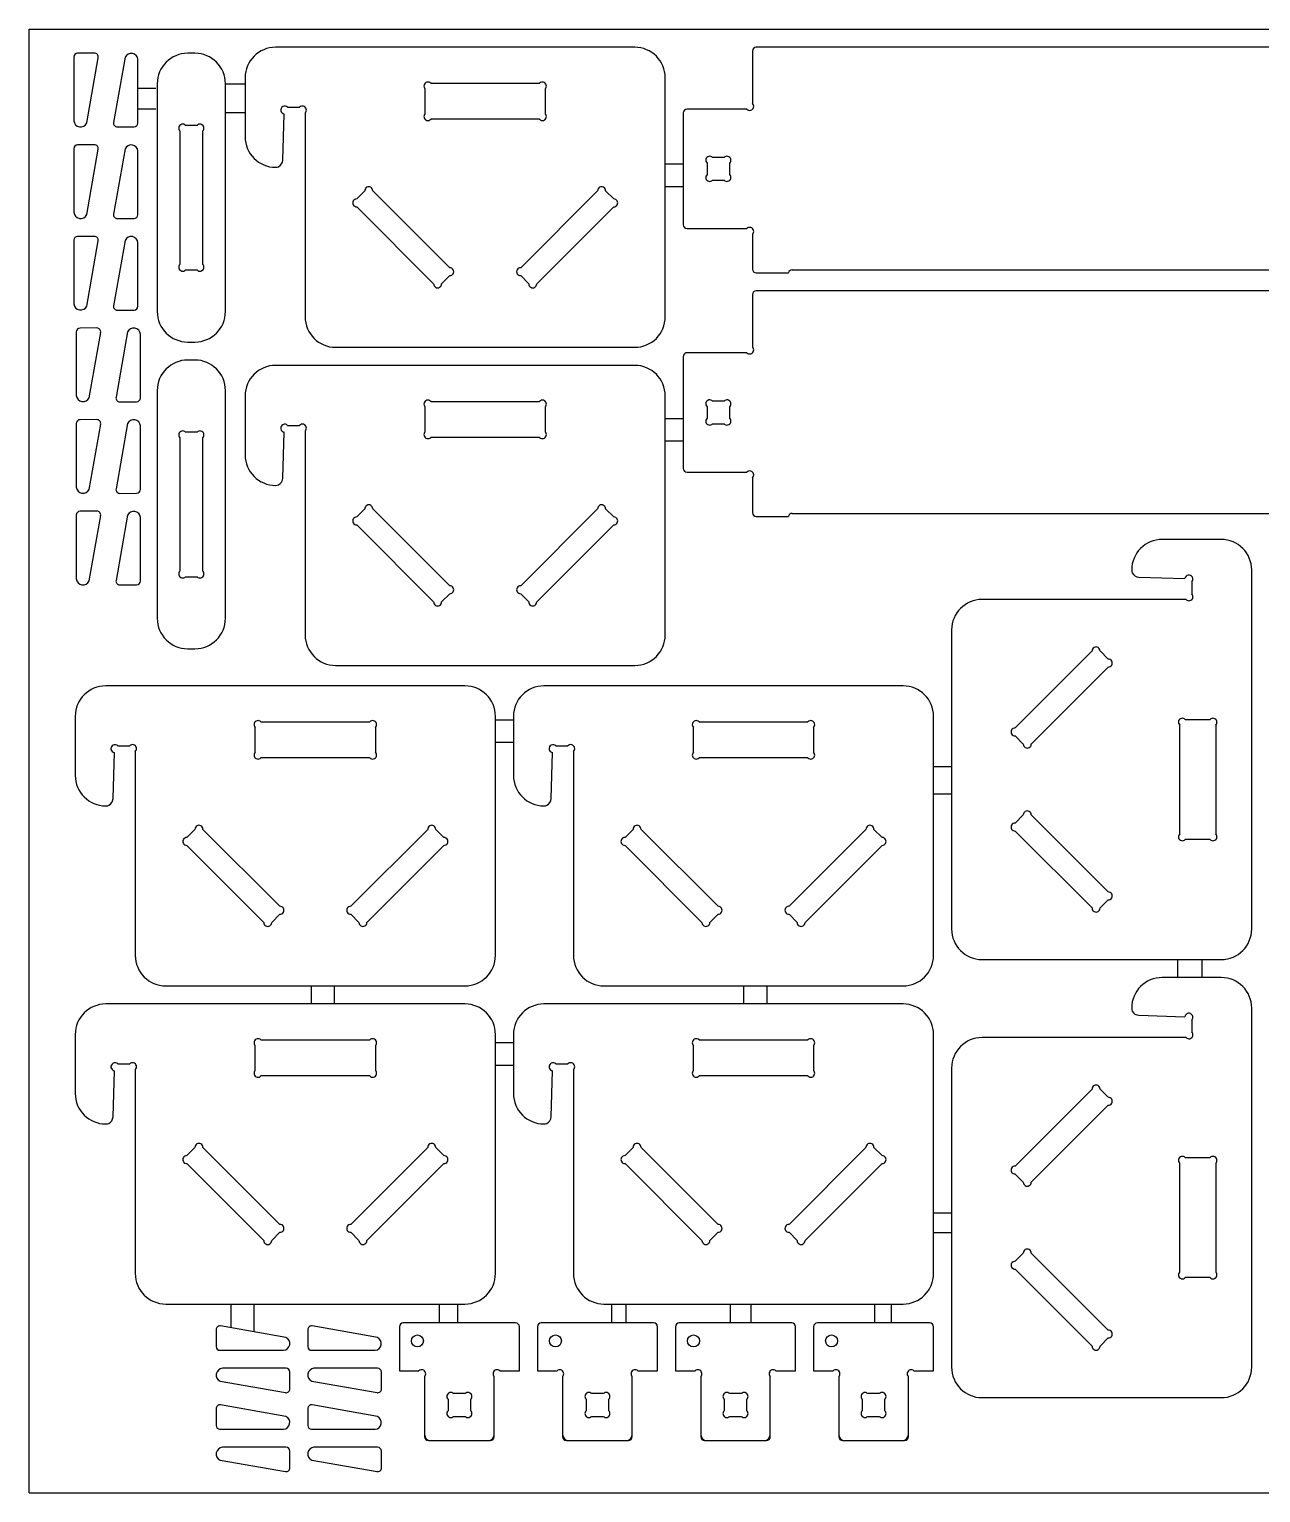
# Model space of a CAD drawing. Extents: x -328.4 to -232.4, y 386 to 434.
# Drawn here: x -328.37 to -287.98, y 386 to 434 of the extents above; entities that cross this region are included whole.
import ezdxf

# ---------------------------------------------------------------- set-up
doc = ezdxf.new("R2010")
doc.units = 0
doc.header["$MEASUREMENT"] = 0
doc.layers.get('0').update_dxf_attribs({"linetype": 'CONTINUOUS'})

msp = doc.modelspace()

# ---------------------------------------------------------------- linework, layer by layer
at = {"color": 116, "linetype": 'CONTINUOUS'}
for p, q in [((-328.369, 386.005), (-328.369, 434.005)), ((-328.369, 434.005), (-232.369, 434.005)), ((-328.369, 386.005), (-232.369, 386.005))]:
    msp.add_line(p, q, dxfattribs=at)
for p, q in [((-326.907, 433.093), (-326.907, 431.006)), ((-326.232, 433.22), (-326.783, 433.218)), ((-326.486, 430.932), (-326.109, 433.073)), ((-325.226, 433.089), (-325.604, 430.947)), ((-324.805, 430.928), (-324.805, 433.015)), ((-325.48, 430.8), (-324.93, 430.803)), ((-326.907, 430.088), (-326.907, 428.002)), ((-326.232, 430.216), (-326.783, 430.213)), ((-325.226, 430.084), (-325.604, 427.943)), ((-326.486, 427.927), (-326.109, 430.069)), ((-324.805, 427.924), (-324.805, 430.01)), ((-325.48, 427.796), (-324.93, 427.799)), ((-326.232, 427.211), (-326.783, 427.209)), ((-326.907, 427.084), (-326.907, 424.997)), ((-326.486, 424.923), (-326.109, 427.065)), ((-325.226, 427.08), (-325.604, 424.938)), ((-324.805, 424.919), (-324.805, 427.006)), ((-325.48, 424.792), (-324.93, 424.794)), ((-326.826, 424.08), (-326.826, 421.993)), ((-326.151, 424.207), (-326.702, 424.205)), ((-326.405, 421.919), (-326.027, 424.06)), ((-325.145, 424.076), (-325.523, 421.934)), ((-324.724, 421.915), (-324.724, 424.002)), ((-325.399, 421.787), (-324.848, 421.79)), ((-326.826, 421.075), (-326.826, 418.989)), ((-326.151, 421.203), (-326.702, 421.2)), ((-326.405, 418.914), (-326.027, 421.056)), ((-325.145, 421.071), (-325.523, 418.93)), ((-324.724, 418.911), (-324.724, 420.997)), ((-325.399, 418.783), (-324.848, 418.786)), ((-326.151, 418.198), (-326.702, 418.196)), ((-326.826, 418.071), (-326.826, 415.984)), ((-326.405, 415.91), (-326.027, 418.052)), ((-325.145, 418.067), (-325.523, 415.925)), ((-324.724, 415.906), (-324.724, 417.993)), ((-325.399, 415.779), (-324.848, 415.781)), ((-322.241, 391.351), (-322.239, 390.801)), ((-319.953, 391.097), (-322.094, 391.475)), ((-319.237, 391.351), (-319.235, 390.801)), ((-316.949, 391.097), (-319.091, 391.475)), ((-322.114, 390.676), (-320.027, 390.676)), ((-319.11, 390.676), (-317.023, 390.676)), ((-319.949, 390.086), (-322.036, 390.086)), ((-319.821, 389.411), (-319.824, 389.961)), ((-316.945, 390.086), (-319.032, 390.086)), ((-316.818, 389.411), (-316.82, 389.961)), ((-322.11, 389.665), (-319.968, 389.287)), ((-319.106, 389.665), (-316.964, 389.287)), ((-319.954, 388.508), (-322.096, 388.886)), ((-316.95, 388.508), (-319.092, 388.886)), ((-322.242, 388.762), (-322.24, 388.212)), ((-319.238, 388.762), (-319.236, 388.212)), ((-322.115, 388.087), (-320.028, 388.087)), ((-319.111, 388.087), (-317.024, 388.087)), ((-319.95, 387.497), (-322.037, 387.497)), ((-319.822, 386.822), (-319.825, 387.372)), ((-316.946, 387.497), (-319.033, 387.497)), ((-316.819, 386.822), (-316.821, 387.372)), ((-322.111, 387.076), (-319.969, 386.698)), ((-319.107, 387.076), (-316.965, 386.698))]:
    msp.add_line(p, q)
at = {"color": 7, "linetype": 'CONTINUOUS'}
for p, q in [((-322.937, 433.217), (-323.172, 433.217)), ((-304.652, 433.289), (-304.652, 431.57)), ((-281.156, 433.414), (-304.527, 433.414)), ((-324.172, 432.217), (-324.172, 424.747)), ((-321.937, 424.747), (-321.937, 432.217)), ((-315.385, 431.236), (-315.385, 432.05)), ((-315.201, 432.233), (-311.632, 432.233)), ((-311.448, 432.05), (-311.448, 431.236)), ((-311.632, 431.052), (-315.201, 431.052)), ((-306.919, 431.261), (-306.919, 427.592)), ((-304.835, 431.386), (-306.794, 431.386)), ((-323.427, 430.669), (-323.427, 426.295)), ((-322.866, 430.853), (-323.243, 430.853)), ((-322.682, 426.295), (-322.682, 430.669)), ((-306.142, 429.616), (-306.142, 429.238)), ((-305.58, 429.799), (-305.958, 429.799)), ((-305.397, 429.238), (-305.397, 429.616)), ((-317.631, 428.441), (-317.364, 428.708)), ((-317.104, 428.708), (-314.58, 426.184)), ((-312.252, 426.184), (-309.729, 428.708)), ((-309.469, 428.708), (-309.202, 428.441)), ((-305.958, 429.054), (-305.58, 429.054)), ((-315.107, 425.657), (-317.631, 428.181)), ((-309.202, 428.181), (-311.726, 425.657)), ((-306.794, 427.467), (-304.835, 427.467)), ((-304.652, 427.284), (-304.652, 426.141)), ((-323.243, 426.111), (-322.866, 426.111)), ((-314.58, 425.924), (-314.847, 425.657)), ((-311.986, 425.657), (-312.252, 425.924)), ((-304.527, 426.016), (-303.471, 426.016)), ((-303.348, 426.114), (-282.335, 426.114)), ((-304.652, 425.3), (-304.652, 423.58)), ((-281.156, 425.425), (-304.527, 425.425)), ((-323.172, 423.747), (-322.937, 423.747)), ((-304.835, 423.396), (-306.794, 423.396)), ((-322.937, 423.156), (-323.172, 423.156)), ((-306.919, 423.272), (-306.919, 419.603)), ((-324.172, 422.156), (-324.172, 414.686)), ((-321.937, 414.686), (-321.937, 422.156)), ((-315.385, 420.803), (-315.385, 421.616)), ((-315.201, 421.8), (-311.632, 421.8)), ((-311.448, 421.616), (-311.448, 420.803)), ((-306.142, 421.626), (-306.142, 421.248)), ((-305.58, 421.81), (-305.958, 421.81)), ((-305.397, 421.248), (-305.397, 421.626)), ((-305.958, 421.064), (-305.58, 421.064)), ((-323.427, 420.608), (-323.427, 416.234)), ((-322.866, 420.792), (-323.243, 420.792)), ((-322.682, 416.234), (-322.682, 420.608)), ((-311.632, 420.619), (-315.201, 420.619)), ((-306.794, 419.478), (-304.835, 419.478)), ((-304.652, 419.294), (-304.652, 418.151)), ((-317.631, 418.008), (-317.364, 418.274)), ((-317.104, 418.274), (-314.58, 415.751)), ((-312.252, 415.751), (-309.729, 418.274)), ((-309.469, 418.274), (-309.202, 418.008)), ((-303.348, 418.125), (-282.335, 418.125)), ((-315.107, 415.224), (-317.631, 417.748)), ((-309.202, 417.748), (-311.726, 415.224)), ((-304.527, 418.026), (-303.471, 418.026)), ((-323.243, 416.05), (-322.866, 416.05)), ((-314.58, 415.491), (-314.847, 415.224)), ((-311.986, 415.224), (-312.252, 415.491)), ((-323.172, 413.686), (-322.937, 413.686)), ((-296.036, 411.089), (-293.512, 413.613)), ((-293.252, 413.613), (-292.985, 413.346)), ((-292.985, 413.086), (-295.509, 410.562)), ((-290.457, 411.367), (-289.643, 411.367)), ((-320.956, 410.291), (-320.956, 411.104)), ((-320.772, 411.288), (-317.203, 411.288)), ((-317.019, 411.104), (-317.019, 410.291)), ((-306.585, 410.291), (-306.585, 411.104)), ((-306.402, 411.288), (-302.833, 411.288)), ((-302.649, 411.104), (-302.649, 410.291)), ((-290.641, 407.614), (-290.641, 411.183)), ((-289.46, 411.183), (-289.46, 407.614)), ((-295.769, 410.562), (-296.036, 410.829)), ((-317.203, 410.107), (-320.772, 410.107)), ((-302.833, 410.107), (-306.402, 410.107)), ((-296.036, 407.968), (-295.769, 408.235)), ((-295.509, 408.235), (-292.985, 405.711)), ((-323.202, 407.495), (-322.935, 407.762)), ((-322.675, 407.762), (-320.151, 405.239)), ((-317.823, 405.239), (-315.3, 407.762)), ((-315.04, 407.762), (-314.773, 407.495)), ((-308.831, 407.495), (-308.565, 407.762)), ((-308.305, 407.762), (-305.781, 405.239)), ((-303.453, 405.239), (-300.93, 407.762)), ((-300.67, 407.762), (-300.403, 407.495)), ((-293.512, 405.184), (-296.036, 407.708)), ((-320.678, 404.712), (-323.202, 407.235)), ((-314.773, 407.235), (-317.297, 404.712)), ((-306.308, 404.712), (-308.831, 407.235)), ((-300.403, 407.235), (-302.926, 404.712)), ((-289.643, 407.43), (-290.457, 407.43)), ((-292.985, 405.451), (-293.252, 405.184)), ((-320.151, 404.979), (-320.418, 404.712)), ((-317.556, 404.712), (-317.823, 404.979)), ((-305.781, 404.979), (-306.048, 404.712)), ((-303.186, 404.712), (-303.453, 404.979)), ((-320.772, 400.855), (-317.203, 400.855)), ((-306.402, 400.855), (-302.833, 400.855)), ((-320.956, 399.858), (-320.956, 400.671)), ((-317.019, 400.671), (-317.019, 399.858)), ((-306.585, 399.858), (-306.585, 400.671)), ((-302.649, 400.671), (-302.649, 399.858)), ((-317.203, 399.674), (-320.772, 399.674)), ((-302.833, 399.674), (-306.402, 399.674)), ((-296.036, 396.719), (-293.512, 399.243)), ((-293.252, 399.243), (-292.985, 398.976)), ((-292.985, 398.716), (-295.509, 396.192)), ((-323.202, 397.062), (-322.935, 397.329)), ((-322.675, 397.329), (-320.151, 394.806)), ((-317.823, 394.806), (-315.3, 397.329)), ((-315.04, 397.329), (-314.773, 397.062)), ((-308.831, 397.062), (-308.565, 397.329)), ((-308.305, 397.329), (-305.781, 394.806)), ((-303.453, 394.806), (-300.93, 397.329)), ((-300.67, 397.329), (-300.403, 397.062)), ((-290.457, 396.997), (-289.643, 396.997)), ((-320.678, 394.279), (-323.202, 396.802)), ((-314.773, 396.802), (-317.297, 394.279)), ((-306.308, 394.279), (-308.831, 396.802)), ((-300.403, 396.802), (-302.926, 394.279)), ((-290.641, 393.244), (-290.641, 396.813)), ((-289.46, 396.813), (-289.46, 393.244)), ((-295.769, 396.192), (-296.036, 396.459)), ((-320.151, 394.546), (-320.418, 394.279)), ((-317.556, 394.279), (-317.823, 394.546)), ((-305.781, 394.546), (-306.048, 394.279)), ((-303.186, 394.279), (-303.453, 394.546)), ((-296.036, 393.598), (-295.769, 393.864)), ((-295.509, 393.864), (-292.985, 391.341)), ((-293.512, 390.814), (-296.036, 393.338)), ((-289.643, 393.06), (-290.457, 393.06)), ((-316.231, 391.45), (-316.231, 390)), ((-312.419, 391.575), (-316.106, 391.575)), ((-312.294, 390), (-312.294, 391.45)), ((-311.704, 391.45), (-311.704, 390)), ((-307.892, 391.575), (-311.579, 391.575)), ((-307.767, 390), (-307.767, 391.45)), ((-307.176, 391.45), (-307.176, 390)), ((-303.364, 391.575), (-307.051, 391.575)), ((-303.239, 390), (-303.239, 391.45)), ((-302.648, 391.45), (-302.648, 390)), ((-298.837, 391.575), (-302.523, 391.575)), ((-298.712, 390), (-298.712, 391.45)), ((-292.985, 391.081), (-293.252, 390.814)), ((-316.231, 390), (-315.588, 390)), ((-315.404, 389.816), (-315.404, 387.842)), ((-313.121, 387.842), (-313.121, 389.816)), ((-312.937, 390), (-312.294, 390)), ((-311.704, 390), (-311.061, 390)), ((-310.877, 389.816), (-310.877, 387.842)), ((-308.594, 387.842), (-308.594, 389.816)), ((-308.41, 390), (-307.767, 390)), ((-307.176, 390), (-306.533, 390)), ((-306.349, 389.816), (-306.349, 387.842)), ((-304.066, 387.842), (-304.066, 389.816)), ((-303.882, 390), (-303.239, 390)), ((-302.648, 390), (-302.005, 390)), ((-301.822, 389.816), (-301.822, 387.842)), ((-299.538, 387.842), (-299.538, 389.816)), ((-299.355, 390), (-298.712, 390)), ((-314.635, 389.071), (-314.635, 388.694)), ((-314.074, 389.255), (-314.452, 389.255)), ((-313.89, 388.694), (-313.89, 389.071)), ((-310.108, 389.071), (-310.108, 388.694)), ((-309.546, 389.255), (-309.924, 389.255)), ((-309.363, 388.694), (-309.363, 389.071)), ((-305.58, 389.071), (-305.58, 388.694)), ((-305.019, 389.255), (-305.396, 389.255)), ((-304.835, 388.694), (-304.835, 389.071)), ((-301.053, 389.071), (-301.053, 388.694)), ((-300.491, 389.255), (-300.869, 389.255)), ((-300.308, 388.694), (-300.308, 389.071)), ((-314.452, 388.51), (-314.074, 388.51)), ((-309.924, 388.51), (-309.546, 388.51)), ((-305.396, 388.51), (-305.019, 388.51)), ((-300.869, 388.51), (-300.491, 388.51)), ((-315.279, 387.717), (-313.246, 387.717)), ((-315.208, 387.716), (-313.318, 387.716)), ((-310.752, 387.717), (-308.719, 387.717)), ((-310.68, 387.716), (-308.79, 387.716)), ((-306.224, 387.717), (-304.191, 387.717)), ((-306.153, 387.716), (-304.263, 387.716)), ((-301.697, 387.717), (-299.663, 387.717)), ((-301.625, 387.716), (-299.735, 387.716))]:
    msp.add_line(p, q, dxfattribs=at)
at = {"linetype": 'CONTINUOUS'}
for p, q in [((-308.511, 433.414), (-320.29, 433.414)), ((-324.805, 432.068), (-324.215, 432.068)), ((-321.937, 432.217), (-321.29, 432.217)), ((-321.29, 432.414), (-321.29, 430.478)), ((-307.511, 424.573), (-307.511, 432.414)), ((-324.215, 431.388), (-324.805, 431.388)), ((-321.29, 431.262), (-321.937, 431.262)), ((-320.052, 429.715), (-320.007, 431.225)), ((-319.898, 431.446), (-319.505, 431.446)), ((-319.321, 431.262), (-319.321, 424.573)), ((-320.29, 429.478), (-320.279, 429.478)), ((-307.511, 429.586), (-306.92, 429.586)), ((-306.92, 428.836), (-307.511, 428.836)), ((-318.321, 423.573), (-308.511, 423.573)), ((-308.511, 422.981), (-320.29, 422.981)), ((-321.29, 421.981), (-321.29, 420.045)), ((-307.511, 414.14), (-307.511, 421.981)), ((-319.898, 421.013), (-319.505, 421.013)), ((-307.511, 421.242), (-306.92, 421.242)), ((-320.052, 419.282), (-320.007, 420.792)), ((-319.321, 420.829), (-319.321, 414.14)), ((-306.92, 420.492), (-307.511, 420.492)), ((-320.29, 419.045), (-320.279, 419.045)), ((-289.279, 417.272), (-291.215, 417.272)), ((-292.215, 416.272), (-292.215, 416.261)), ((-288.279, 404.493), (-288.279, 416.272)), ((-291.978, 416.034), (-290.468, 415.989)), ((-290.247, 415.88), (-290.247, 415.487)), ((-290.431, 415.303), (-297.12, 415.303)), ((-298.12, 414.303), (-298.12, 404.493)), ((-318.321, 413.14), (-308.511, 413.14)), ((-314.082, 412.469), (-325.861, 412.469)), ((-299.712, 412.469), (-311.491, 412.469)), ((-326.861, 411.469), (-326.861, 409.532)), ((-313.082, 403.627), (-313.082, 411.469)), ((-312.49, 411.469), (-312.49, 409.532)), ((-298.712, 403.627), (-298.712, 411.469)), ((-313.082, 411.359), (-312.491, 411.359)), ((-325.469, 410.501), (-325.076, 410.501)), ((-312.491, 410.609), (-313.082, 410.609)), ((-311.099, 410.501), (-310.706, 410.501)), ((-325.623, 408.77), (-325.578, 410.28)), ((-324.892, 410.317), (-324.892, 403.627)), ((-311.253, 408.77), (-311.208, 410.28)), ((-310.522, 410.317), (-310.522, 403.627)), ((-298.712, 409.828), (-298.121, 409.828)), ((-325.861, 408.532), (-325.849, 408.532)), ((-311.491, 408.532), (-311.479, 408.532)), ((-298.121, 408.915), (-298.712, 408.915)), ((-297.12, 403.493), (-289.279, 403.493)), ((-290.703, 402.902), (-290.703, 403.493)), ((-289.912, 403.493), (-289.912, 402.902)), ((-289.279, 402.902), (-291.215, 402.902)), ((-323.892, 402.627), (-314.082, 402.627)), ((-319.115, 402.036), (-319.115, 402.627)), ((-318.365, 402.627), (-318.365, 402.036)), ((-309.522, 402.627), (-299.712, 402.627)), ((-304.934, 402.036), (-304.934, 402.627)), ((-304.184, 402.627), (-304.184, 402.036)), ((-314.082, 402.036), (-325.861, 402.036)), ((-299.712, 402.036), (-311.491, 402.036)), ((-292.215, 401.902), (-292.215, 401.89)), ((-288.279, 390.123), (-288.279, 401.902)), ((-291.978, 401.664), (-290.468, 401.619)), ((-290.247, 401.51), (-290.247, 401.117)), ((-326.861, 401.036), (-326.861, 399.099)), ((-313.082, 393.194), (-313.082, 401.036)), ((-312.49, 401.036), (-312.49, 399.099)), ((-298.712, 393.194), (-298.712, 401.036)), ((-290.431, 400.933), (-297.12, 400.933)), ((-313.082, 400.77), (-312.491, 400.77)), ((-325.623, 398.337), (-325.578, 399.847)), ((-325.469, 400.068), (-325.076, 400.068)), ((-324.892, 399.884), (-324.892, 393.194)), ((-312.491, 400.02), (-313.082, 400.02)), ((-311.253, 398.337), (-311.208, 399.847)), ((-311.099, 400.068), (-310.706, 400.068)), ((-310.522, 399.884), (-310.522, 393.194)), ((-298.12, 399.933), (-298.12, 390.123)), ((-325.861, 398.099), (-325.849, 398.099)), ((-311.491, 398.099), (-311.479, 398.099)), ((-298.712, 395.186), (-298.121, 395.186)), ((-298.121, 394.53), (-298.712, 394.53)), ((-323.892, 392.194), (-314.082, 392.194)), ((-321.751, 391.414), (-321.751, 392.194)), ((-321.001, 392.194), (-321.001, 391.282)), ((-314.91, 391.575), (-314.91, 392.194)), ((-314.324, 392.194), (-314.324, 391.575)), ((-309.522, 392.194), (-299.712, 392.194)), ((-309.261, 391.575), (-309.261, 392.194)), ((-308.805, 392.194), (-308.805, 391.575)), ((-305.374, 391.575), (-305.374, 392.194)), ((-304.709, 392.194), (-304.709, 391.575)), ((-300.633, 391.575), (-300.633, 392.194)), ((-300.099, 392.194), (-300.099, 391.575)), ((-297.12, 389.123), (-289.279, 389.123))]:
    msp.add_line(p, q, dxfattribs=at)
at = {"color": 7, "linetype": 'CONTINUOUS'}
for centre in [(-315.641, 390.984), (-311.113, 390.984), (-306.585, 390.984), (-302.058, 390.984)]:
    msp.add_circle(centre, 0.197, dxfattribs=at)
for centre, radius, start, end in [((-326.782, 433.093), 0.125, 90.2711, 180), ((-326.232, 433.095), 0.125, 350, 90.2711), ((-325.026, 432.996), 0.221, 4.8629, 155.1371), ((-326.687, 431.025), 0.221, 184.8629, 335.1371), ((-325.481, 430.925), 0.125, 170, 270.2711), ((-324.93, 430.928), 0.125, 270.2711, 0), ((-326.782, 430.088), 0.125, 90.2711, 180), ((-326.232, 430.091), 0.125, 350, 90.2711), ((-325.026, 429.991), 0.221, 4.8629, 155.1371), ((-326.687, 428.02), 0.221, 184.8629, 335.1371), ((-325.481, 427.921), 0.125, 170, 270.2711), ((-324.93, 427.924), 0.125, 270.2711, 0), ((-326.782, 427.084), 0.125, 90.2711, 180), ((-326.232, 427.086), 0.125, 350, 90.2711), ((-325.026, 426.987), 0.221, 4.8629, 155.1371), ((-326.687, 425.016), 0.221, 184.8629, 335.1371), ((-325.481, 424.917), 0.125, 170, 270.2711), ((-324.93, 424.919), 0.125, 270.2711, 0), ((-326.701, 424.08), 0.125, 90.2711, 180), ((-326.151, 424.082), 0.125, 350, 90.2711), ((-324.944, 423.983), 0.221, 4.8629, 155.1371), ((-326.606, 422.012), 0.221, 184.8629, 335.1371), ((-325.4, 421.912), 0.125, 170, 270.2711), ((-324.849, 421.915), 0.125, 270.2711, 0), ((-326.701, 421.075), 0.125, 90.2711, 180), ((-326.151, 421.078), 0.125, 350, 90.2711), ((-324.944, 420.978), 0.221, 4.8629, 155.1371), ((-326.606, 419.007), 0.221, 184.8629, 335.1371), ((-325.4, 418.908), 0.125, 170, 270.2711), ((-324.849, 418.911), 0.125, 270.2711, 0), ((-326.701, 418.071), 0.125, 90.2711, 180), ((-326.151, 418.073), 0.125, 350, 90.2711), ((-324.944, 417.974), 0.221, 4.8629, 155.1371), ((-326.606, 416.003), 0.221, 184.8629, 335.1371), ((-325.4, 415.904), 0.125, 170, 270.2711), ((-324.849, 415.906), 0.125, 270.2711, 0), ((-322.116, 391.352), 0.125, 80, 180.2711), ((-319.112, 391.352), 0.125, 80, 180.2711), ((-322.114, 390.801), 0.125, 180.2711, 270), ((-320.046, 390.897), 0.221, 274.8629, 65.1371), ((-319.11, 390.801), 0.125, 180.2711, 270), ((-317.042, 390.897), 0.221, 274.8629, 65.1371), ((-322.017, 389.866), 0.221, 94.8629, 245.1371), ((-319.949, 389.961), 0.125, 0.2711, 90), ((-319.013, 389.866), 0.221, 94.8629, 245.1371), ((-316.945, 389.961), 0.125, 0.2711, 90), ((-319.946, 389.41), 0.125, 260, 0.2711), ((-316.943, 389.41), 0.125, 260, 0.2711), ((-322.117, 388.763), 0.125, 80, 180.2711), ((-319.113, 388.763), 0.125, 80, 180.2711), ((-320.047, 388.307), 0.221, 274.8629, 65.1371), ((-317.043, 388.307), 0.221, 274.8629, 65.1371), ((-322.115, 388.212), 0.125, 180.2711, 270), ((-319.111, 388.212), 0.125, 180.2711, 270), ((-322.018, 387.276), 0.221, 94.8629, 245.1371), ((-319.95, 387.372), 0.125, 0.2711, 90), ((-319.014, 387.276), 0.221, 94.8629, 245.1371), ((-316.946, 387.372), 0.125, 0.2711, 90), ((-319.947, 386.821), 0.125, 260, 0.2711), ((-316.944, 386.821), 0.125, 260, 0.2711)]:
    msp.add_arc(centre, radius, start, end)
for centre, radius, start, end in [((-323.172, 432.217), 1, 90, 180), ((-322.937, 432.217), 1, 0, 90), ((-304.527, 433.289), 0.125, 90, 180), ((-315.295, 432.143), 0.13, 43.8131, 226.1869), ((-311.538, 432.143), 0.13, 313.8131, 136.1869), ((-304.741, 431.476), 0.13, 223.8131, 46.1869), ((-315.295, 431.142), 0.13, 133.8131, 316.1869), ((-311.538, 431.142), 0.13, 223.8131, 46.1869), ((-306.794, 431.261), 0.125, 90, 180), ((-323.337, 430.763), 0.13, 43.8131, 226.1869), ((-322.772, 430.763), 0.13, 313.8131, 136.1869), ((-306.052, 429.709), 0.13, 43.8131, 226.1869), ((-305.487, 429.709), 0.13, 313.8131, 136.1869), ((-306.052, 429.144), 0.13, 133.8131, 316.1869), ((-305.487, 429.144), 0.13, 223.8131, 46.1869), ((-317.234, 428.71), 0.13, 358.8131, 181.1869), ((-309.599, 428.71), 0.13, 358.8131, 181.1869), ((-317.633, 428.311), 0.13, 88.8131, 271.1869), ((-309.199, 428.311), 0.13, 268.8131, 91.1869), ((-306.794, 427.592), 0.125, 180, 270), ((-304.741, 427.377), 0.13, 313.8131, 136.1869), ((-323.337, 426.201), 0.13, 133.8131, 316.1869), ((-322.772, 426.201), 0.13, 223.8131, 46.1869), ((-314.577, 426.054), 0.13, 268.8131, 91.1869), ((-312.255, 426.054), 0.13, 88.8131, 271.1869), ((-304.527, 426.141), 0.125, 180, 270), ((-303.348, 425.989), 0.125, 90, 167.7253), ((-314.977, 425.654), 0.13, 178.8131, 1.1869), ((-311.856, 425.654), 0.13, 178.8131, 1.1869), ((-304.527, 425.3), 0.125, 90, 180), ((-323.172, 424.747), 1, 180, 270), ((-322.937, 424.747), 1, 270, 0), ((-306.794, 423.272), 0.125, 90, 180), ((-304.741, 423.486), 0.13, 223.8131, 46.1869), ((-323.172, 422.156), 1, 90, 180), ((-322.937, 422.156), 1, 0, 90), ((-315.295, 421.71), 0.13, 43.8131, 226.1869), ((-311.538, 421.71), 0.13, 313.8131, 136.1869), ((-306.052, 421.72), 0.13, 43.8131, 226.1869), ((-305.487, 421.72), 0.13, 313.8131, 136.1869), ((-306.052, 421.154), 0.13, 133.8131, 316.1869), ((-305.487, 421.154), 0.13, 223.8131, 46.1869), ((-323.337, 420.702), 0.13, 43.8131, 226.1869), ((-322.772, 420.702), 0.13, 313.8131, 136.1869), ((-315.295, 420.709), 0.13, 133.8131, 316.1869), ((-311.538, 420.709), 0.13, 223.8131, 46.1869), ((-306.794, 419.603), 0.125, 180, 270), ((-304.741, 419.388), 0.13, 313.8131, 136.1869), ((-317.234, 418.277), 0.13, 358.8131, 181.1869), ((-309.599, 418.277), 0.13, 358.8131, 181.1869), ((-304.527, 418.151), 0.125, 180, 270), ((-303.348, 418), 0.125, 90, 167.7253), ((-317.633, 417.878), 0.13, 88.8131, 271.1869), ((-309.199, 417.878), 0.13, 268.8131, 91.1869), ((-323.337, 416.14), 0.13, 133.8131, 316.1869), ((-322.772, 416.14), 0.13, 223.8131, 46.1869), ((-314.577, 415.621), 0.13, 268.8131, 91.1869), ((-312.255, 415.621), 0.13, 88.8131, 271.1869), ((-314.977, 415.221), 0.13, 178.8131, 1.1869), ((-311.856, 415.221), 0.13, 178.8131, 1.1869), ((-323.172, 414.686), 1, 180, 270), ((-322.937, 414.686), 1, 270, 0), ((-293.382, 413.615), 0.13, 358.8131, 181.1869), ((-292.983, 413.216), 0.13, 268.8131, 91.1869), ((-290.551, 411.277), 0.13, 43.8131, 226.1869), ((-289.55, 411.277), 0.13, 313.8131, 136.1869), ((-320.866, 411.198), 0.13, 43.8131, 226.1869), ((-317.109, 411.198), 0.13, 313.8131, 136.1869), ((-306.495, 411.198), 0.13, 43.8131, 226.1869), ((-302.739, 411.198), 0.13, 313.8131, 136.1869), ((-296.039, 410.959), 0.13, 88.8131, 271.1869), ((-295.639, 410.56), 0.13, 178.8131, 1.1869), ((-320.866, 410.197), 0.13, 133.8131, 316.1869), ((-317.109, 410.197), 0.13, 223.8131, 46.1869), ((-306.495, 410.197), 0.13, 133.8131, 316.1869), ((-302.739, 410.197), 0.13, 223.8131, 46.1869), ((-295.639, 408.237), 0.13, 358.8131, 181.1869), ((-322.805, 407.765), 0.13, 358.8131, 181.1869), ((-315.17, 407.765), 0.13, 358.8131, 181.1869), ((-308.435, 407.765), 0.13, 358.8131, 181.1869), ((-300.8, 407.765), 0.13, 358.8131, 181.1869), ((-296.039, 407.838), 0.13, 88.8131, 271.1869), ((-290.551, 407.52), 0.13, 133.8131, 316.1869), ((-289.55, 407.52), 0.13, 223.8131, 46.1869), ((-323.204, 407.365), 0.13, 88.8131, 271.1869), ((-314.77, 407.365), 0.13, 268.8131, 91.1869), ((-308.834, 407.365), 0.13, 88.8131, 271.1869), ((-300.4, 407.365), 0.13, 268.8131, 91.1869), ((-292.983, 405.581), 0.13, 268.8131, 91.1869), ((-320.148, 405.109), 0.13, 268.8131, 91.1869), ((-317.826, 405.109), 0.13, 88.8131, 271.1869), ((-305.778, 405.109), 0.13, 268.8131, 91.1869), ((-303.456, 405.109), 0.13, 88.8131, 271.1869), ((-293.382, 405.181), 0.13, 178.8131, 1.1869), ((-320.548, 404.709), 0.13, 178.8131, 1.1869), ((-317.426, 404.709), 0.13, 178.8131, 1.1869), ((-306.178, 404.709), 0.13, 178.8131, 1.1869), ((-303.056, 404.709), 0.13, 178.8131, 1.1869), ((-320.866, 400.765), 0.13, 43.8131, 226.1869), ((-317.109, 400.765), 0.13, 313.8131, 136.1869), ((-306.495, 400.765), 0.13, 43.8131, 226.1869), ((-302.739, 400.765), 0.13, 313.8131, 136.1869), ((-320.866, 399.764), 0.13, 133.8131, 316.1869), ((-317.109, 399.764), 0.13, 223.8131, 46.1869), ((-306.495, 399.764), 0.13, 133.8131, 316.1869), ((-302.739, 399.764), 0.13, 223.8131, 46.1869), ((-293.382, 399.245), 0.13, 358.8131, 181.1869), ((-292.983, 398.846), 0.13, 268.8131, 91.1869), ((-322.805, 397.332), 0.13, 358.8131, 181.1869), ((-315.17, 397.332), 0.13, 358.8131, 181.1869), ((-308.435, 397.332), 0.13, 358.8131, 181.1869), ((-300.8, 397.332), 0.13, 358.8131, 181.1869), ((-323.204, 396.932), 0.13, 88.8131, 271.1869), ((-314.77, 396.932), 0.13, 268.8131, 91.1869), ((-308.834, 396.932), 0.13, 88.8131, 271.1869), ((-300.4, 396.932), 0.13, 268.8131, 91.1869), ((-290.551, 396.907), 0.13, 43.8131, 226.1869), ((-289.55, 396.907), 0.13, 313.8131, 136.1869), ((-296.039, 396.589), 0.13, 88.8131, 271.1869), ((-295.639, 396.189), 0.13, 178.8131, 1.1869), ((-320.148, 394.676), 0.13, 268.8131, 91.1869), ((-317.826, 394.676), 0.13, 88.8131, 271.1869), ((-305.778, 394.676), 0.13, 268.8131, 91.1869), ((-303.456, 394.676), 0.13, 88.8131, 271.1869), ((-320.548, 394.276), 0.13, 178.8131, 1.1869), ((-317.426, 394.276), 0.13, 178.8131, 1.1869), ((-306.178, 394.276), 0.13, 178.8131, 1.1869), ((-303.056, 394.276), 0.13, 178.8131, 1.1869), ((-295.639, 393.867), 0.13, 358.8131, 181.1869), ((-296.039, 393.468), 0.13, 88.8131, 271.1869), ((-290.551, 393.15), 0.13, 133.8131, 316.1869), ((-289.55, 393.15), 0.13, 223.8131, 46.1869), ((-316.106, 391.45), 0.125, 90, 180), ((-312.419, 391.45), 0.125, 360, 90), ((-311.579, 391.45), 0.125, 90, 180), ((-307.892, 391.45), 0.125, 0, 90), ((-307.051, 391.45), 0.125, 90, 180), ((-303.364, 391.45), 0.125, 360, 90), ((-302.523, 391.45), 0.125, 90, 180), ((-298.837, 391.45), 0.125, 0, 90), ((-292.983, 391.211), 0.13, 268.8131, 91.1869), ((-293.382, 390.811), 0.13, 178.8131, 1.1869), ((-315.496, 389.908), 0.13, 314.9153, 135.0847), ((-313.029, 389.908), 0.13, 44.9153, 225.0847), ((-310.969, 389.908), 0.13, 314.9153, 135.0847), ((-308.502, 389.908), 0.13, 44.9153, 225.0847), ((-306.441, 389.908), 0.13, 314.9153, 135.0847), ((-303.974, 389.908), 0.13, 44.9153, 225.0847), ((-301.913, 389.908), 0.13, 314.9153, 135.0847), ((-299.447, 389.908), 0.13, 44.9153, 225.0847), ((-314.544, 389.163), 0.13, 44.9153, 225.0847), ((-313.982, 389.163), 0.13, 314.9153, 135.0847), ((-310.016, 389.163), 0.13, 44.9153, 225.0847), ((-309.454, 389.163), 0.13, 314.9153, 135.0847), ((-305.488, 389.163), 0.13, 44.9153, 225.0847), ((-304.927, 389.163), 0.13, 314.9153, 135.0847), ((-300.961, 389.163), 0.13, 44.9153, 225.0847), ((-300.399, 389.163), 0.13, 314.9153, 135.0847), ((-314.544, 388.602), 0.13, 134.9153, 315.0847), ((-313.982, 388.602), 0.13, 224.9153, 45.0847), ((-310.016, 388.602), 0.13, 134.9153, 315.0847), ((-309.454, 388.602), 0.13, 224.9153, 45.0847), ((-305.488, 388.602), 0.13, 134.9153, 315.0847), ((-304.927, 388.602), 0.13, 224.9153, 45.0847), ((-300.961, 388.602), 0.13, 134.9153, 315.0847), ((-300.399, 388.602), 0.13, 224.9153, 45.0847), ((-315.208, 387.913), 0.197, 180, 270), ((-315.279, 387.842), 0.125, 180, 270), ((-313.318, 387.913), 0.197, 270, 0), ((-313.246, 387.842), 0.125, 270, 360), ((-310.68, 387.913), 0.197, 180, 270), ((-310.752, 387.842), 0.125, 180, 270), ((-308.79, 387.913), 0.197, 270, 0), ((-308.719, 387.842), 0.125, 270, 360), ((-306.153, 387.913), 0.197, 180, 270), ((-306.224, 387.842), 0.125, 180, 270), ((-304.263, 387.913), 0.197, 270, 0), ((-304.191, 387.842), 0.125, 270, 360), ((-301.625, 387.913), 0.197, 180, 270), ((-301.697, 387.842), 0.125, 180, 270), ((-299.735, 387.913), 0.197, 270, 0), ((-299.663, 387.842), 0.125, 270, 0)]:
    msp.add_arc(centre, radius, start, end, dxfattribs=at)
at = {"linetype": 'CONTINUOUS'}
for centre, radius, start, end in [((-320.29, 432.414), 1, 90, 180), ((-308.511, 432.414), 1, 360, 90), ((-319.99, 431.354), 0.13, 44.9227, 262.535), ((-319.411, 431.356), 0.13, 313.8131, 136.1869), ((-320.29, 430.478), 1, 180, 270), ((-320.302, 429.722), 0.25, 295.8765, 358.2937), ((-320.279, 429.675), 0.197, 270, 295.8765), ((-318.321, 424.573), 1, 180, 270), ((-308.511, 424.573), 1, 270, 0), ((-320.29, 421.981), 1, 90, 180), ((-308.511, 421.981), 1, 360, 90), ((-319.99, 420.921), 0.13, 44.9227, 262.535), ((-319.411, 420.923), 0.13, 313.8131, 136.1869), ((-320.29, 420.045), 1, 180, 270), ((-320.279, 419.241), 0.197, 270, 295.8765), ((-320.302, 419.289), 0.25, 295.8765, 358.2937), ((-291.215, 416.272), 1, 90, 180), ((-289.279, 416.272), 1, 0, 90), ((-292.018, 416.261), 0.197, 180, 205.8765), ((-291.971, 416.284), 0.25, 205.8765, 268.2937), ((-290.339, 415.972), 0.13, 314.9227, 172.535), ((-297.12, 414.303), 1, 90, 180), ((-290.337, 415.393), 0.13, 223.8131, 46.1869), ((-318.321, 414.14), 1, 180, 270), ((-308.511, 414.14), 1, 270, 0), ((-325.861, 411.469), 1, 90, 180), ((-314.082, 411.469), 1, 360, 90), ((-311.491, 411.469), 1, 90, 180), ((-299.712, 411.469), 1, 360, 90), ((-325.561, 410.409), 0.13, 44.9227, 262.535), ((-324.982, 410.411), 0.13, 313.8131, 136.1869), ((-311.191, 410.409), 0.13, 44.9227, 262.535), ((-310.612, 410.411), 0.13, 313.8131, 136.1869), ((-325.861, 409.532), 1, 180, 270), ((-311.491, 409.532), 1, 180, 270), ((-325.849, 408.729), 0.197, 270, 295.8765), ((-325.873, 408.777), 0.25, 295.8765, 358.2937), ((-311.479, 408.729), 0.197, 270, 295.8765), ((-311.502, 408.777), 0.25, 295.8765, 358.2937), ((-297.12, 404.493), 1, 180, 270), ((-289.279, 404.493), 1, 270, 0), ((-323.892, 403.627), 1, 180, 270), ((-314.082, 403.627), 1, 270, 0), ((-309.522, 403.627), 1, 180, 270), ((-299.712, 403.627), 1, 270, 0), ((-291.215, 401.902), 1, 90, 180), ((-289.279, 401.902), 1, 0, 90), ((-325.861, 401.036), 1, 90, 180), ((-314.082, 401.036), 1, 0, 90), ((-311.491, 401.036), 1, 90, 180), ((-299.712, 401.036), 1, 0, 90), ((-292.018, 401.89), 0.197, 180, 205.8765), ((-291.971, 401.914), 0.25, 205.8765, 268.2937), ((-290.339, 401.602), 0.13, 314.9227, 172.535), ((-297.12, 399.933), 1, 90, 180), ((-290.337, 401.023), 0.13, 223.8131, 46.1869), ((-325.561, 399.976), 0.13, 44.9227, 262.535), ((-324.982, 399.978), 0.13, 313.8131, 136.1869), ((-311.191, 399.976), 0.13, 44.9227, 262.535), ((-310.612, 399.978), 0.13, 313.8131, 136.1869), ((-325.861, 399.099), 1, 180, 270), ((-311.491, 399.099), 1, 180, 270), ((-325.849, 398.296), 0.197, 270, 295.8765), ((-325.873, 398.344), 0.25, 295.8765, 358.2937), ((-311.479, 398.296), 0.197, 270, 295.8765), ((-311.502, 398.344), 0.25, 295.8765, 358.2937), ((-323.892, 393.194), 1, 180, 270), ((-314.082, 393.194), 1, 270, 360), ((-309.522, 393.194), 1, 180, 270), ((-299.712, 393.194), 1, 270, 360), ((-297.12, 390.123), 1, 180, 270), ((-289.279, 390.123), 1, 270, 0)]:
    msp.add_arc(centre, radius, start, end, dxfattribs=at)

doc.saveas('drawing.dxf')
